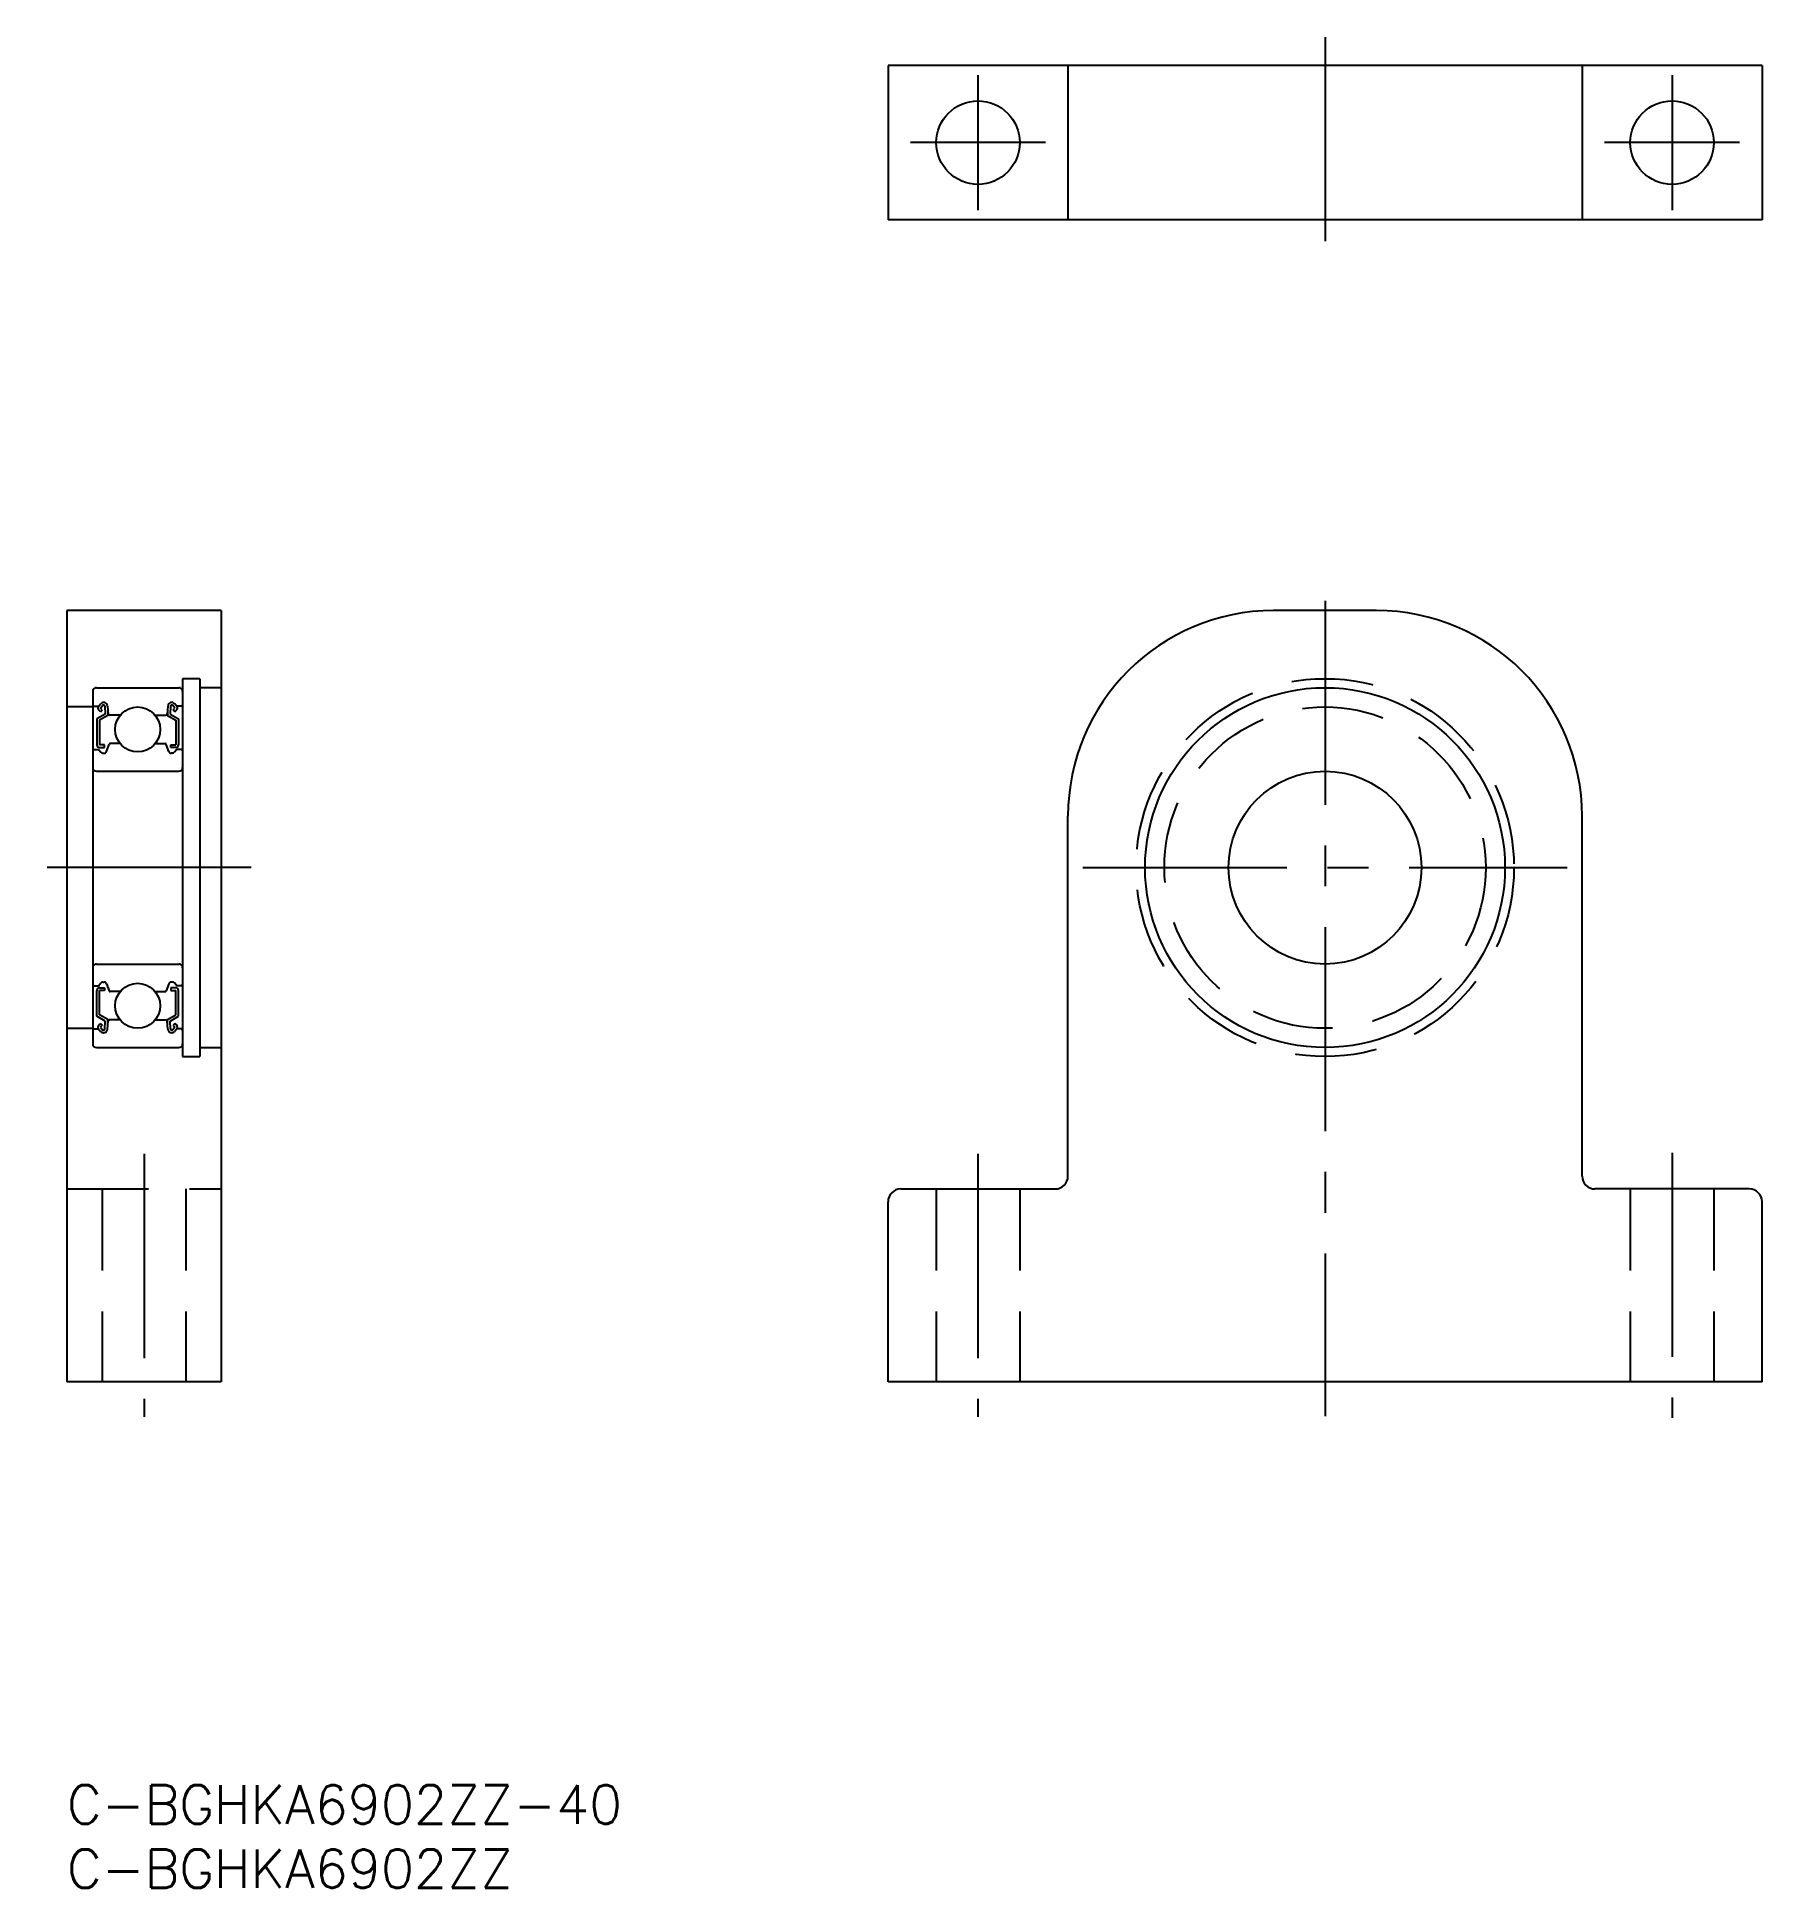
# Model space of a CAD drawing. Extents: x -2 to 132, y -8 to 136.
import ezdxf
from ezdxf.enums import TextEntityAlignment as Align

# ---------------------------------------------------------------- set-up
doc = ezdxf.new("R2010")
doc.units = 0
doc.header["$LTSCALE"] = 0.5
doc.linetypes.add('CENTER', pattern=[50.8, 31.75, -6.35, 6.35, -6.35])
doc.linetypes.add('DASHED', pattern=[19.05, 12.7, -6.35])
doc.layers.get('0').update_dxf_attribs({"linetype": 'CONTINUOUS'})
doc.layers.add('CENTER', color=1, linetype='CENTER')
doc.styles.get("Standard").update_dxf_attribs({"font": 'txt.shx', "height": 3, "bigfont": 'bigfont.shx'})

msp = doc.modelspace()

# ---------------------------------------------------------------- linework, layer by layer
at = {"color": 7, "linetype": 'CONTINUOUS'}
for p, q in [((63.88, 133.8), (63.88, 121.8)), ((131.88, 133.8), (63.88, 133.8)), ((77.88, 133.8), (77.88, 121.8)), ((117.88, 133.8), (117.88, 121.8)), ((131.88, 133.8), (131.88, 121.8)), ((131.88, 121.8), (63.88, 121.8)), ((0, 91.39), (0, 31.39)), ((12, 91.39), (0, 91.39)), ((12, 91.39), (12, 31.39)), ((101.88, 91.39), (93.88, 91.39)), ((2, 85.09), (2, 57.69)), ((2.3, 85.39), (8.7, 85.39)), ((9, 86.09), (9, 56.69)), ((10.35, 86.09), (9, 86.09)), ((9, 85.09), (9, 57.69)), ((10.35, 86.09), (10.35, 56.69)), ((12, 85.39), (10.35, 85.39)), ((2, 83.89), (0, 83.89)), ((2.1, 83.94), (2.46, 83.94)), ((2.45, 83.93), (2.62, 84.13)), ((2.6, 83.52), (2.46, 83.66)), ((2.6, 83.8), (2.77, 84)), ((2.74, 83.66), (2.6, 83.8)), ((2.6, 83.52), (2.74, 83.66)), ((2.95, 83.94), (2.98, 83.34)), ((3.15, 83.96), (3.2, 83.33)), ((3.18, 83.59), (3.18, 83.23)), ((7.85, 83.96), (7.8, 83.33)), ((7.82, 83.59), (7.82, 83.23)), ((8.05, 83.94), (8.02, 83.34)), ((8.4, 83.8), (8.23, 84)), ((8.26, 83.66), (8.4, 83.8)), ((8.4, 83.52), (8.26, 83.66)), ((8.55, 83.93), (8.38, 84.13)), ((8.4, 83.52), (8.54, 83.66)), ((8.9, 83.94), (8.54, 83.94)), ((2.98, 83.34), (2.33, 82.97)), ((2.33, 82.97), (2.33, 80.94)), ((3.18, 83.23), (2.53, 82.85)), ((2.53, 82.85), (2.53, 80.94)), ((4.14, 83.24), (3.3, 83.24)), ((6.86, 83.24), (7.7, 83.24)), ((7.82, 83.23), (8.47, 82.85)), ((8.02, 83.34), (8.67, 82.97)), ((8.47, 82.85), (8.47, 80.94)), ((8.67, 82.97), (8.67, 80.94)), ((2.93, 80.94), (2.53, 80.94)), ((2.53, 80.74), (2.93, 80.74)), ((2.93, 80.74), (2.93, 80.94)), ((3.08, 80.42), (3.28, 80.97)), ((4.14, 81.04), (3.37, 81.04)), ((6.86, 81.04), (7.63, 81.04)), ((7.92, 80.42), (7.72, 80.97)), ((8.07, 80.94), (8.47, 80.94)), ((8.07, 80.74), (8.07, 80.94)), ((8.47, 80.74), (8.07, 80.74)), ((2.1, 80.59), (2.45, 80.59)), ((2.45, 80.59), (2.64, 80.36)), ((2.79, 80.29), (2.89, 80.29)), ((8.21, 80.29), (8.11, 80.29)), ((8.55, 80.59), (8.36, 80.36)), ((8.9, 80.59), (8.55, 80.59)), ((2.3, 78.89), (8.7, 78.89)), ((77.88, 47.39), (77.88, 75.39)), ((117.88, 47.39), (117.88, 75.39)), ((2.3, 63.89), (8.7, 63.89)), ((2.1, 62.19), (2.45, 62.19)), ((2.45, 62.19), (2.64, 62.42)), ((2.53, 62.04), (2.93, 62.04)), ((2.79, 62.49), (2.89, 62.49)), ((2.93, 62.04), (2.93, 61.84)), ((3.08, 62.36), (3.28, 61.81)), ((7.92, 62.36), (7.72, 61.81)), ((8.47, 62.04), (8.07, 62.04)), ((8.07, 62.04), (8.07, 61.84)), ((8.21, 62.49), (8.11, 62.49)), ((8.55, 62.19), (8.36, 62.42)), ((8.9, 62.19), (8.55, 62.19)), ((2.33, 59.82), (2.33, 61.84)), ((2.53, 59.93), (2.53, 61.84)), ((2.93, 61.84), (2.53, 61.84)), ((4.14, 61.74), (3.37, 61.74)), ((6.86, 61.74), (7.63, 61.74)), ((8.07, 61.84), (8.47, 61.84)), ((8.47, 59.93), (8.47, 61.84)), ((8.67, 59.82), (8.67, 61.84)), ((2.98, 59.44), (2.33, 59.82)), ((2.6, 59.27), (2.46, 59.12)), ((3.18, 59.56), (2.53, 59.93)), ((2.6, 59.27), (2.74, 59.12)), ((2.74, 59.12), (2.6, 58.98)), ((2.95, 58.84), (2.98, 59.44)), ((3.15, 58.82), (3.2, 59.45)), ((3.18, 59.19), (3.18, 59.56)), ((4.14, 59.54), (3.3, 59.54)), ((6.86, 59.54), (7.7, 59.54)), ((7.85, 58.82), (7.8, 59.45)), ((7.82, 59.56), (8.47, 59.93)), ((7.82, 59.19), (7.82, 59.56)), ((8.02, 59.44), (8.67, 59.82)), ((8.05, 58.84), (8.02, 59.44)), ((8.4, 59.27), (8.26, 59.12)), ((8.26, 59.12), (8.4, 58.98)), ((8.4, 59.27), (8.54, 59.12)), ((0, 58.89), (2, 58.89)), ((2.1, 58.84), (2.46, 58.84)), ((2.45, 58.85), (2.62, 58.65)), ((2.6, 58.98), (2.77, 58.78)), ((8.4, 58.98), (8.23, 58.78)), ((8.55, 58.85), (8.38, 58.65)), ((8.9, 58.84), (8.54, 58.84)), ((2.3, 57.39), (8.7, 57.39)), ((9, 56.69), (10.35, 56.69)), ((10.35, 57.39), (12, 57.39)), ((64.88, 46.39), (76.88, 46.39)), ((130.88, 46.39), (118.88, 46.39)), ((63.88, 31.39), (63.88, 45.39)), ((131.88, 31.39), (131.88, 45.39)), ((12, 31.39), (0, 31.39)), ((131.88, 31.39), (63.88, 31.39))]:
    msp.add_line(p, q, dxfattribs=at)
at = {"color": 3, "linetype": 'DASHED'}
for p, q in [((0, 46.39), (12, 46.39)), ((2.75, 46.39), (2.75, 31.39)), ((9.25, 46.39), (9.25, 31.39)), ((67.63, 46.39), (67.63, 31.39)), ((74.13, 46.39), (74.13, 31.39)), ((121.63, 46.39), (121.63, 31.39)), ((128.13, 46.39), (128.13, 31.39))]:
    msp.add_line(p, q, dxfattribs=at)
at = {"color": 7, "linetype": 'CONTINUOUS'}
for centre, radius in [((70.88, 127.8), 3.25), ((124.88, 127.8), 3.25), ((97.88, 71.39), 14), ((5.5, 82.14), 1.75), ((97.88, 71.39), 7.5), ((5.5, 60.64), 1.75)]:
    msp.add_circle(centre, radius, dxfattribs=at)
at = {"color": 3, "linetype": 'DASHED'}
for radius in [14.7, 12.5]:
    msp.add_circle((97.88, 71.39), radius, dxfattribs=at)
at = {"color": 7, "linetype": 'CONTINUOUS'}
for centre, radius, start, end in [((93.88, 75.39), 16, 90, 180), ((101.88, 75.39), 16, 0, 90), ((2.3, 85.09), 0.3, 90, 180), ((8.7, 85.09), 0.3, 0, 90), ((2.1, 84.04), 0.1, 180, 270), ((2.6, 83.8), 0.2, 140.1364, 224.998), ((2.85, 83.94), 0.3, 4.9347, 140.1364), ((2.85, 83.94), 0.1, 3.1017, 139.9503), ((8.15, 83.94), 0.3, 39.8636, 175.0653), ((8.15, 83.94), 0.1, 40.0497, 176.8983), ((8.4, 83.8), 0.2, 315.002, 39.8636), ((8.9, 84.04), 0.1, 270, 0), ((3.3, 83.34), 0.1, 184.9347, 270), ((7.7, 83.34), 0.1, 270, 355.0653), ((2.53, 80.94), 0.2, 180, 270), ((3.37, 80.94), 0.1, 90, 159.9926), ((7.63, 80.94), 0.1, 20.0074, 90), ((8.47, 80.94), 0.2, 270, 0), ((2.1, 80.49), 0.1, 90, 180), ((2.79, 80.49), 0.2, 219.9772, 270), ((2.89, 80.49), 0.2, 270, 339.9926), ((8.11, 80.49), 0.2, 200.0074, 270), ((8.21, 80.49), 0.2, 270, 320.0228), ((8.9, 80.49), 0.1, 0, 90), ((2.3, 79.19), 0.3, 180, 270), ((8.7, 79.19), 0.3, 270, 0), ((2.3, 63.59), 0.3, 90, 180), ((8.7, 63.59), 0.3, 0, 90), ((2.1, 62.29), 0.1, 180, 270), ((2.53, 61.84), 0.2, 90, 180), ((2.79, 62.29), 0.2, 90, 140.0228), ((2.89, 62.29), 0.2, 20.0074, 90), ((8.11, 62.29), 0.2, 90, 159.9926), ((8.21, 62.29), 0.2, 39.9772, 90), ((8.47, 61.84), 0.2, 0, 90), ((8.9, 62.29), 0.1, 270, 0), ((3.37, 61.84), 0.1, 200.0074, 270), ((7.63, 61.84), 0.1, 270, 339.9926), ((2.6, 58.98), 0.2, 135.002, 219.8636), ((3.3, 59.44), 0.1, 90, 175.0653), ((7.7, 59.44), 0.1, 4.9347, 90), ((8.4, 58.98), 0.2, 320.1364, 44.998), ((2.1, 58.74), 0.1, 90, 180), ((2.3, 57.69), 0.3, 180, 270), ((2.85, 58.84), 0.3, 219.8636, 355.0653), ((2.85, 58.84), 0.1, 220.0497, 356.8983), ((8.15, 58.84), 0.3, 184.9347, 320.1364), ((8.15, 58.84), 0.1, 183.1017, 319.9503), ((8.7, 57.69), 0.3, 270, 0), ((8.9, 58.74), 0.1, 0, 90), ((64.88, 45.39), 1, 90, 180), ((76.88, 47.39), 1, 270, 0), ((118.88, 47.39), 1, 180, 270), ((130.88, 45.39), 1, 0, 90)]:
    msp.add_arc(centre, radius, start, end, dxfattribs=at)
at = {"layer": 'CENTER', "color": 1, "linetype": 'CENTER'}
for p, q in [((97.88, 136.01), (97.88, 119.59)), ((70.88, 133.05), (70.88, 122.55)), ((124.88, 133.05), (124.88, 122.55)), ((76.13, 127.8), (65.63, 127.8)), ((130.13, 127.8), (119.63, 127.8)), ((97.88, 92.16), (97.88, 28.71)), ((14.33, 71.39), (-2.33, 71.39)), ((79.03, 71.39), (116.73, 71.39)), ((6, 49.11), (6, 28.67)), ((70.88, 49.11), (70.88, 28.67)), ((124.88, 49.21), (124.88, 28.57))]:
    msp.add_line(p, q, dxfattribs=at)

# ---------------------------------------------------------------- texts
at = {"color": 7, "linetype": 'CONTINUOUS'}
for s, p in [('C-BGHKA6902ZZ-40', (0, 0)), ('C-BGHKA6902ZZ', (0, -5))]:
    msp.add_text(s, height=3, dxfattribs=at).set_placement(p, align=Align.TOP_LEFT)

doc.saveas('drawing.dxf')
